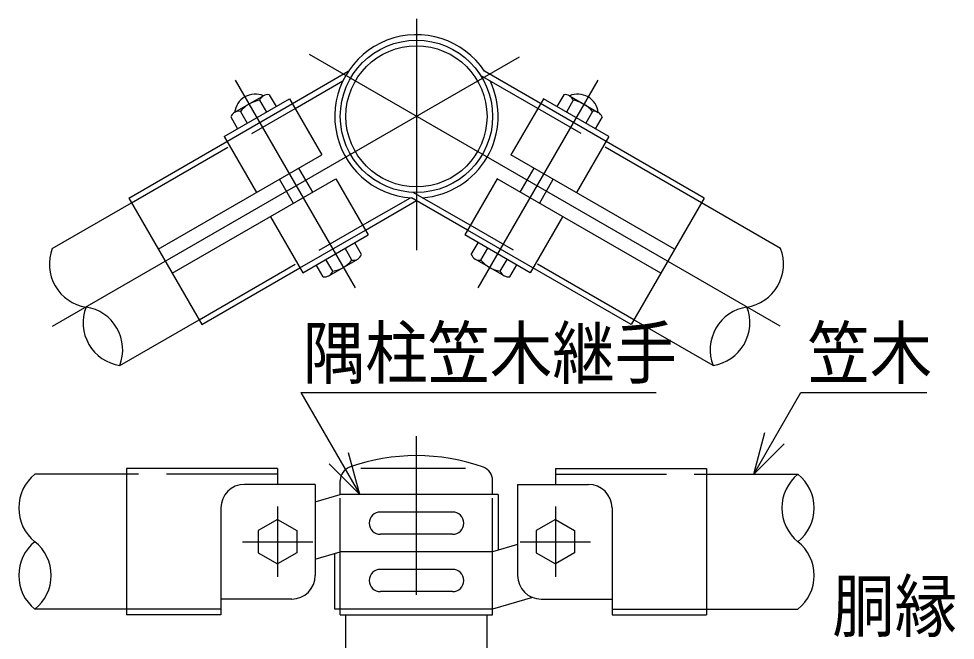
# Model space of a CAD drawing. Units: millimetres, scale not verified. Extents: x -4425 to 4425, y -3150 to 3150.
# Drawn here: x 1531 to 2542, y 20 to 691 of the extents above; entities that cross this region are included whole.
import ezdxf
from ezdxf.enums import TextEntityAlignment as Align

# ---------------------------------------------------------------- set-up
doc = ezdxf.new("R2010")
doc.units = ezdxf.units.MM
doc.header["$LTSCALE"] = 20
doc.linetypes.add('DASHED', pattern=[7.5, 6, -1.5])
doc.linetypes.add('USER1', pattern=[50.8, 31.75, -6.35, 6.35, -6.35])
doc.layers.add('0-0_1', color=7, linetype='Continuous', lineweight=25)
doc.styles.add('ＭＳ ゴシック', font='')
doc.styles.get('ＭＳ ゴシック').set_extended_font_data('MS Gothic')

msp = doc.modelspace()

# ---------------------------------------------------------------- linework, layer by layer
at = {"layer": '0-0_1', "color": 3, "linetype": 'USER1'}
for p, q in [((1960.37, 691.36), (1960.37, 441.43)), ((1567.47, 359.08), (2071.68, 650.18)), ((2353.27, 359.08), (1844.96, 652.54)), ((1764.52, 625.14), (1894.11, 400.67)), ((2156.22, 625.14), (2026.62, 400.67)), ((1960.37, -947.09), (1960.37, 240.29)), ((1810.37, 164.36), (1810.37, 88.42)), ((2110.37, 164.36), (2110.37, 88.42)), ((1772.4, 126.39), (1848.34, 126.39)), ((2072.4, 126.39), (2148.34, 126.39))]:
    msp.add_line(p, q, dxfattribs=at)
at = {"layer": '0-0_1'}
for p, q in [((1826.35, 599.64), (1886.78, 634.53)), ((2091.39, 594.45), (2029.71, 630.06)), ((2094.39, 599.64), (2033.96, 634.53)), ((1829.35, 594.45), (1880.92, 624.22)), ((1795.15, 608.08), (1763.97, 590.08)), ((1801.38, 609.3), (1808.8, 596.44)), ((2119.36, 609.3), (2111.94, 596.44)), ((2125.59, 608.08), (2156.77, 590.08)), ((1752.68, 564.04), (1823.35, 604.84)), ((1790.98, 603.3), (1798.41, 590.44)), ((1823.35, 604.84), (1858.3, 544.31)), ((2097.39, 604.84), (2062.44, 544.3)), ((2168.06, 564.04), (2097.39, 604.84)), ((2129.76, 603.3), (2122.33, 590.44)), ((1770.2, 591.3), (1777.62, 578.44)), ((2150.54, 591.3), (2143.12, 578.44)), ((1759.81, 585.3), (1767.23, 572.44)), ((2160.93, 585.3), (2153.51, 572.44)), ((1649.68, 497.64), (1755.68, 558.84)), ((1752.68, 564.04), (1787.63, 503.51)), ((2168.06, 564.04), (2133.11, 503.5)), ((2271.06, 497.64), (2165.06, 558.84)), ((1681.63, 442.3), (1858.3, 544.31)), ((2239.11, 442.3), (2062.44, 544.3)), ((1848.36, 503.92), (1833.36, 529.91)), ((2072.38, 503.92), (2087.38, 529.9)), ((1696.63, 416.32), (1873.3, 518.32)), ((1827.57, 491.92), (1812.57, 517.91)), ((1873.3, 518.32), (1908.25, 457.79)), ((2047.44, 518.32), (2012.49, 457.79)), ((2224.11, 416.32), (2047.44, 518.32)), ((2093.17, 491.92), (2108.17, 517.9)), ((1649.68, 497.64), (1728.58, 360.99)), ((1902.25, 468.18), (1953.82, 497.96)), ((2015.49, 462.99), (1955.06, 497.87)), ((2018.49, 468.18), (1956.81, 503.79)), ((2271.06, 497.64), (2192.16, 360.99)), ((1567.12, 443.05), (1652.68, 492.45)), ((1905.25, 462.99), (1960.37, 494.81)), ((2353.62, 443.05), (2268.06, 492.45)), ((1802.63, 477.52), (1837.58, 416.99)), ((1837.58, 416.99), (1908.25, 457.79)), ((1901.12, 436.53), (1893.7, 449.39)), ((2019.61, 436.53), (2027.04, 449.39)), ((1890.73, 430.53), (1883.31, 443.39)), ((2030.01, 430.53), (2037.43, 443.39)), ((1859.56, 412.53), (1852.13, 425.39)), ((1869.95, 418.53), (1862.52, 431.39)), ((1865.78, 413.75), (1896.96, 431.75)), ((2054.96, 413.75), (2023.78, 431.75)), ((2050.79, 418.53), (2058.22, 431.39)), ((2061.18, 412.53), (2068.61, 425.39)), ((1728.58, 360.99), (1834.58, 422.19)), ((2192.16, 360.99), (2086.16, 422.19)), ((1640.02, 316.78), (1725.58, 366.18)), ((2280.72, 316.78), (2195.16, 366.18)), ((1647.17, 205.29), (1647.17, 47.49)), ((1810.37, 205.29), (1647.17, 205.29)), ((1810.37, 205.29), (1810.37, 188.34)), ((2013.2, 205.29), (1900.33, 205.29)), ((2110.37, 205.29), (2273.57, 205.29)), ((2110.37, 205.29), (2110.37, 188.34)), ((2273.57, 205.29), (2273.57, 47.49)), ((1647.17, 199.29), (1548.38, 199.29)), ((1878.17, 177.39), (1878.17, 192.64)), ((2042.57, 177.39), (2042.57, 192.64)), ((2273.57, 199.29), (2372.36, 199.29)), ((1851.17, 188.34), (1774.67, 188.34)), ((1851.17, 188.34), (1851.17, 89.94)), ((2069.57, 188.34), (2069.57, 89.94)), ((2069.57, 188.34), (2146.07, 188.34)), ((1851.17, 169.42), (1878.17, 177.39)), ((2048.57, 177.39), (1878.17, 177.39)), ((2048.57, 177.39), (2048.57, 117.21)), ((1749.17, 162.84), (1749.17, 47.49)), ((2171.57, 162.84), (2171.57, 47.49)), ((1999.37, 158.42), (1921.37, 158.42)), ((1810.37, 150.39), (1789.58, 138.39)), ((1810.37, 150.39), (1831.15, 138.39)), ((2110.37, 150.39), (2089.58, 138.39)), ((2110.37, 150.39), (2131.15, 138.39)), ((1789.58, 138.39), (1789.58, 114.39)), ((1831.15, 138.39), (1831.15, 114.39)), ((1999.37, 134.42), (1921.37, 134.42)), ((2089.58, 138.39), (2089.58, 114.39)), ((2131.15, 138.39), (2131.15, 114.39)), ((2069.57, 123.42), (2042.57, 115.44)), ((1789.58, 114.39), (1810.37, 102.39)), ((1831.15, 114.39), (1810.37, 102.39)), ((1851.17, 107.47), (1878.17, 115.44)), ((1872.17, 53.49), (1872.17, 113.67)), ((2042.57, 115.44), (1878.17, 115.44)), ((2089.58, 114.39), (2110.37, 102.39)), ((2131.15, 114.39), (2110.37, 102.39)), ((1999.37, 96.47), (1921.37, 96.47)), ((1999.37, 72.47), (1921.37, 72.47)), ((1825.67, 64.44), (1749.17, 64.44)), ((2085.69, 66.23), (2042.57, 53.49)), ((2095.07, 64.44), (2171.57, 64.44)), ((1647.17, 53.49), (1548.38, 53.49)), ((2042.57, 53.49), (1872.17, 53.49)), ((1878.17, 47.49), (1878.17, 53.49)), ((2042.57, 47.49), (2042.57, 53.49)), ((2273.57, 53.49), (2372.36, 53.49)), ((1749.17, 47.49), (1647.17, 47.49)), ((1878.17, 47.49), (2042.57, 47.49)), ((1884.17, -70.55), (1884.17, 47.49)), ((2036.57, -70.55), (2036.57, 47.49)), ((2171.57, 47.49), (2273.57, 47.49))]:
    msp.add_line(p, q, dxfattribs=at)
at = {"layer": '0-0_1', "color": 8, "linetype": 'DASHED'}
for p, q in [((1755.68, 558.84), (1826.35, 599.64)), ((2165.06, 558.84), (2094.39, 599.64)), ((1652.68, 492.45), (1829.35, 594.45)), ((2268.06, 492.45), (2091.39, 594.45)), ((1725.58, 366.18), (1902.25, 468.18)), ((2195.16, 366.18), (2018.49, 468.18)), ((1834.58, 422.19), (1905.25, 462.99)), ((2086.16, 422.19), (2015.49, 462.99)), ((1810.37, 199.29), (1647.17, 199.29)), ((2110.37, 199.29), (2273.57, 199.29)), ((1878.17, 53.49), (1878.17, 177.39)), ((2042.57, 53.49), (2042.57, 177.39)), ((1749.17, 53.49), (1647.17, 53.49)), ((2171.57, 53.49), (2273.57, 53.49))]:
    msp.add_line(p, q, dxfattribs=at)
at = {"layer": '0-0_1', "color": 2}
for p, q in [((1835.55, 287.47), (2219.09, 287.47)), ((1835.55, 287.47), (1899.1, 177.39)), ((2324.64, 199.29), (2375.55, 287.47)), ((2375.55, 287.47), (2511.63, 287.47)), ((2324.64, 199.29), (2336.7, 244.29)), ((2324.64, 199.29), (2357.58, 232.23)), ((1899.1, 177.39), (1887.04, 222.39)), ((1899.1, 177.39), (1866.16, 210.33))]:
    msp.add_line(p, q, dxfattribs=at)
at = {"layer": '0-0_1'}
msp.add_lwpolyline([(2118.11, 477.52), (2083.16, 416.99), (2012.49, 457.79)], dxfattribs=at)
for radius in [82.2, 76.2]:
    msp.add_circle((1960.37, 585.91), radius, dxfattribs=at)
for centre, radius, start, end in [((1960.37, 585.91), 88.2, 33.45168, 266.54857), ((1960.37, 585.91), 88.2, 274.25598, 25.74398), ((1786.31, 587.39), 22.5, 66.86995, 173.13025), ((1800.04, 599.62), 9.77, 82.12119, 157.87901), ((2120.7, 599.62), 9.77, 22.12114, 97.87896), ((2134.43, 587.39), 22.5, 6.8699, 113.13019), ((1797.56, 567.91), 36, 100.52886, 139.47133), ((2123.18, 567.91), 36, 40.52882, 79.47128), ((1768.86, 581.62), 9.77, 82.12119, 157.87901), ((2151.88, 581.62), 9.77, 22.12114, 97.87896), ((1610.65, 426.1), 46.72, 158.71811, 261.28221), ((1892.07, 440.21), 9.77, 262.12104, 337.87886), ((2028.67, 440.21), 9.77, 202.12099, 277.87881), ((2310.08, 426.1), 46.72, 278.71792, 21.28203), ((1863.37, 453.92), 36, 280.52872, 319.47118), ((2057.37, 453.92), 36, 220.52867, 259.47114), ((1860.89, 422.21), 9.77, 262.12104, 337.87886), ((2059.84, 422.21), 9.77, 202.12099, 277.87881), ((1647.1, 362.96), 46.72, 158.71811, 261.28221), ((1596.49, 333.74), 46.72, 338.71797, 81.28208), ((2324.25, 333.74), 46.72, 98.71807, 201.28218), ((2273.63, 362.96), 46.72, 278.71792, 21.28203), ((1960.37, 6.44), 212.95, 70.15529, 109.84486), ((1893.17, 192.64), 15, 109.84486, 180), ((2027.57, 192.64), 15, 0, 70.15529), ((1577.6, 162.84), 46.72, 128.71809, 231.2822), ((2401.58, 162.84), 46.72, 128.71809, 231.2822), ((2343.14, 162.84), 46.72, 308.71795, 51.28205), ((1774.67, 162.84), 25.5, 90, 180), ((2146.07, 162.84), 25.5, 0, 90), ((1921.37, 146.42), 12, 90, 270), ((1999.37, 146.42), 12, 270, 90), ((1577.6, 89.94), 46.72, 128.71809, 231.2822), ((1519.16, 89.94), 46.72, 308.71795, 51.28205), ((2343.14, 89.94), 46.72, 308.71795, 51.28205), ((1921.37, 84.47), 12, 90, 270), ((1999.37, 84.47), 12, 270, 90), ((1825.67, 89.94), 25.5, 270, 0), ((2095.07, 89.94), 25.5, 180, 270)]:
    msp.add_arc(centre, radius, start, end, dxfattribs=at)

# ---------------------------------------------------------------- texts
at = {"layer": '0-0_1', "style": 'ＭＳ ゴシック', "width": 0.9}
for s, p in [('隅柱笠木継手', (1837.82, 286.43)), ('笠木', (2382.65, 286.41)), ('胴縁', (2409.4, 13.05))]:
    msp.add_text(s, height=54.84, dxfattribs=at).set_placement(p, align=Align.BOTTOM_LEFT)

doc.saveas('drawing.dxf')
